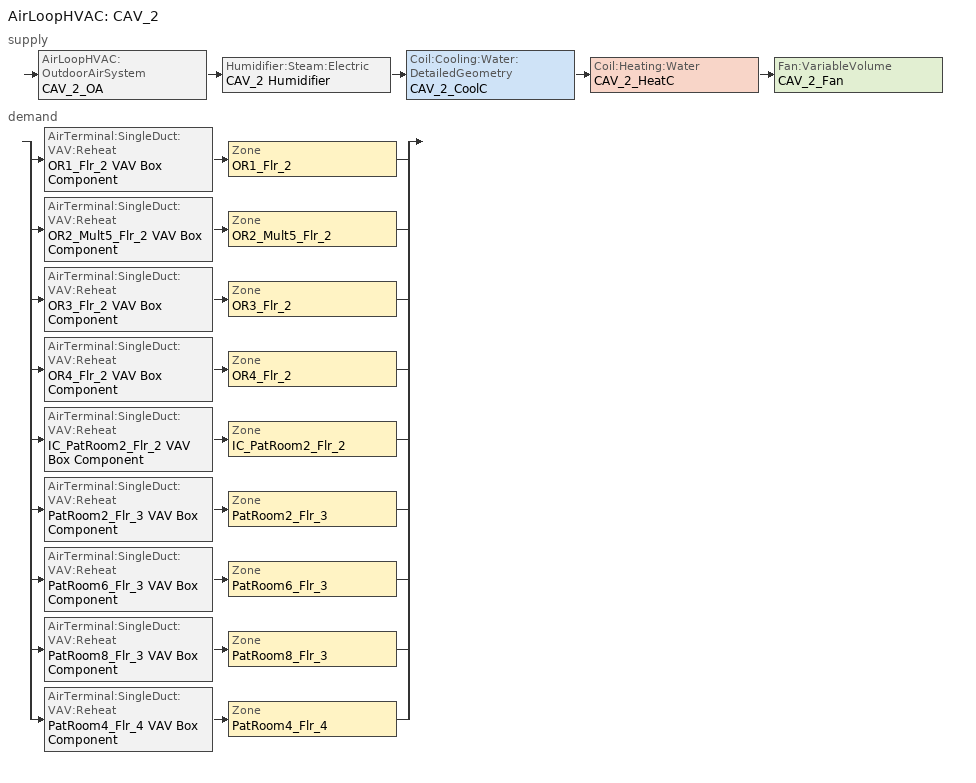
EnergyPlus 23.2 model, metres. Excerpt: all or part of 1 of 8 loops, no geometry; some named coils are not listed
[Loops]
AirLoopHVAC 'CAV_2'
 supply: AirLoopHVAC:OutdoorAirSystem 'CAV_2_OA' > Humidifier:Steam:Electric 'CAV_2 Humidifier' > Coil:Cooling:Water:DetailedGeometry 'CAV_2_CoolC' > Coil:Heating:Water 'CAV_2_HeatC' > Fan:VariableVolume 'CAV_2_Fan'
 demand: split
  | AirTerminal:SingleDuct:VAV:Reheat 'OR1_Flr_2 VAV Box Component' > Zone 'OR1_Flr_2'
  | AirTerminal:SingleDuct:VAV:Reheat 'OR2_Mult5_Flr_2 VAV Box Component' > Zone 'OR2_Mult5_Flr_2'
  | AirTerminal:SingleDuct:VAV:Reheat 'OR3_Flr_2 VAV Box Component' > Zone 'OR3_Flr_2'
  | AirTerminal:SingleDuct:VAV:Reheat 'OR4_Flr_2 VAV Box Component' > Zone 'OR4_Flr_2'
  | AirTerminal:SingleDuct:VAV:Reheat 'IC_PatRoom2_Flr_2 VAV Box Component' > Zone 'IC_PatRoom2_Flr_2'
  | AirTerminal:SingleDuct:VAV:Reheat 'PatRoom2_Flr_3 VAV Box Component' > Zone 'PatRoom2_Flr_3'
  | AirTerminal:SingleDuct:VAV:Reheat 'PatRoom6_Flr_3 VAV Box Component' > Zone 'PatRoom6_Flr_3'
  | AirTerminal:SingleDuct:VAV:Reheat 'PatRoom8_Flr_3 VAV Box Component' > Zone 'PatRoom8_Flr_3'
  | AirTerminal:SingleDuct:VAV:Reheat 'PatRoom4_Flr_4 VAV Box Component' > Zone 'PatRoom4_Flr_4'
[AirLoopHVAC]
CAV_2: Design supply air flow rate=Autosize
[AirTerminal:SingleDuct:VAV:Reheat] Availability schedule=ALWAYS_ON; Constant minimum air flow fraction=1; Convergence tolerance=0.001; Damper heating action=Normal; Maximum air flow rate=Autosize; Maximum flow fraction during reheat=Autosize; Maximum flow per zone floor area during reheat=Autosize; Maximum hot water or steam flow rate=Autosize; Minimum hot water or steam flow rate=0; Zone minimum air flow input method=Constant
Name | Reheat coil
IC_PatRoom2_Flr_2 VAV Box Component | IC_PatRoom2_Flr_2 VAV Box Reheat Coil
OR1_Flr_2 VAV Box Component | OR1_Flr_2 VAV Box Reheat Coil
OR2_Mult5_Flr_2 VAV Box Component | OR2_Mult5_Flr_2 VAV Box Reheat Coil
OR3_Flr_2 VAV Box Component | OR3_Flr_2 VAV Box Reheat Coil
OR4_Flr_2 VAV Box Component | OR4_Flr_2 VAV Box Reheat Coil
PatRoom2_Flr_3 VAV Box Component | PatRoom2_Flr_3 VAV Box Reheat Coil
PatRoom4_Flr_4 VAV Box Component | PatRoom4_Flr_4 VAV Box Reheat Coil
PatRoom6_Flr_3 VAV Box Component | PatRoom6_Flr_3 VAV Box Reheat Coil
PatRoom8_Flr_3 VAV Box Component | PatRoom8_Flr_3 VAV Box Reheat Coil
[Coil:Cooling:Water:DetailedGeometry]
CAV_2_CoolC: Availability schedule=ALWAYS_ON; Coil depth=Autosize; Fin diameter=Autosize; Fin spacing=0.0018; Fin surface area=Autosize; Fin thermal conductivity=204; Fin thickness=0.0015; Maximum water flow rate=Autosize; Minimum airflow area=Autosize; Number of tube rows=6; Number of tubes per row=Autosize; Total tube inside area=Autosize; Tube depth spacing=0.026; Tube inside diameter=0.01445; Tube outside diameter=0.0159; Tube outside surface area=Autosize; Tube thermal conductivity=386
[Coil:Heating:Water]
CAV_2_HeatC: Availability schedule=ALWAYS_ON; Maximum water flow rate=Autosize; Performance input method=UFactorTimesAreaAndDesignWaterFlowRate; Rated capacity=Autosize; Rated inlet air temperature=16.6; Rated inlet water temperature=82.2; Rated outlet air temperature=32.2; Rated outlet water temperature=71.1; U factor times area value=Autosize
[Controller:OutdoorAir]
CAV_2_OA_Controller: Economizer control action type=ModulateFlow; Economizer control type=NoEconomizer; Economizer maximum limit dry bulb temperature=28; Economizer maximum limit enthalpy=64000; Economizer minimum limit dry bulb temperature=-100; Lockout type=NoLockout; Maximum outdoor air flow rate=Autosize; Minimum fraction of outdoor air schedule=CAV_OAminFracSchedule; Minimum limit type=FixedMinimum; Minimum outdoor air flow rate=Autosize; Minimum outdoor air schedule=ALWAYS_ON
[Controller:WaterCoil] Actuator variable=Flow; Maximum actuated flow=Autosize; Minimum actuated flow=0
Name | Action | Control variable | Controller convergence tolerance
CAV_2_CoolC_Controller | Reverse | TemperatureAndHumidityRatio
CAV_2_HeatC_Controller | Normal | Temperature | 0.0001
[DesignSpecification:OutdoorAir] Outdoor air method=Flow/Zone
Name | Outdoor air flow per zone
SZ DSOA IC_PatRoom2_Flr_2; SZ DSOA PatRoom6_Flr_3; SZ DSOA PatRoom8_Flr_3 | 0.066089
SZ DSOA OR1_Flr_2; SZ DSOA OR2_Mult5_Flr_2; SZ DSOA OR3_Flr_2 | 0.198258
SZ DSOA OR4_Flr_2 | 0.793083
SZ DSOA PatRoom2_Flr_3; SZ DSOA PatRoom4_Flr_4 | 0.082617
[Fan:VariableVolume]
CAV_2_Fan: Availability schedule=HVACOperationSchd; End use subcategory=Fan Energy; Fan power coefficient 1=0.0407599; Fan power coefficient 2=0.088045; Fan power coefficient 3=-0.0729261; Fan power coefficient 4=0.94374; Fan power coefficient 5=0; Fan power minimum air flow rate=0; Fan power minimum flow rate input method=FixedFlowRate; Fan total efficiency=0.6045; Maximum flow rate=Autosize; Motor efficiency=0.93; Motor in airstream fraction=1; Pressure rise=1515.192
[Humidifier:Steam:Electric]
CAV_2 Humidifier: Availability schedule=ALWAYS_ON; Rated capacity=3.72e-05; Rated fan power=0; Rated power=100000; Standby power=0
[SetpointManager:MixedAir] Control variable=Temperature
Name | Setpoint node or nodelist
CAV_2_CoolC SAT Manager | CAV_2_CoolC-CAV_2_HeatCNode
CAV_2_HeatC SAT Manager | CAV_2_HeatC-CAV_2_FanNode
CAV_2_OAMixed Air Temp Manager | CAV_2_OA-CAV_2 HumidifierNode
[SetpointManager:Scheduled]
CAV_2 SAT setpoint: Control variable=Temperature; Schedule=CAV_SAT_SCH; Setpoint node or nodelist=CAV_2 Supply Equipment Outlet Node
[SetpointManager:SingleZone:Humidity:Maximum]
CAV_2_CoolC HUMRAT setpoint: Setpoint node or nodelist=CAV_2_CoolC-CAV_2_HeatCNode
[SetpointManager:SingleZone:Humidity:Minimum]
CAV_2 Humidifier HUMRAT setpoint: Setpoint node or nodelist=CAV_2 Humidifier-CAV_2_CoolCNode
[Sizing:System]
CAV_2: 100 outdoor air in cooling=No; 100 outdoor air in heating=No; Central cooling capacity control method=VAV; Central cooling design supply air humidity ratio=0.007; Central cooling design supply air temperature=7.2; Central heating design supply air humidity ratio=0.007; Central heating design supply air temperature=16; Central heating maximum system air flow ratio=1; Cooling design capacity=Autosize; Cooling design capacity method=CoolingDesignCapacity; Cooling supply air flow rate=0; Cooling supply air flow rate method=DesignDay; Design outdoor air flow rate=Autosize; Heating design capacity=Autosize; Heating design capacity method=HeatingDesignCapacity; Heating supply air flow rate=0; Heating supply air flow rate method=DesignDay; Precool design humidity ratio=0.008; Precool design temperature=7.2; Preheat design humidity ratio=0.008; Preheat design temperature=7; Type of load to size on=Sensible; Type of zone sum to use=NonCoincident; Zone maximum outdoor air fraction=1
[Sizing:Zone] Account for dedicated outdoor air system=No; Cooling design air flow method=DesignDayWithLimit; Dedicated outdoor air high setpoint temperature for design=Autosize; Dedicated outdoor air low setpoint temperature for design=Autosize; Dedicated outdoor air system control strategy=NeutralSupplyAir; Heating design air flow method=DesignDay; Zone cooling design supply air humidity ratio=0.007; Zone cooling design supply air temperature=11.1; Zone cooling design supply air temperature input method=SupplyAirTemperature; Zone heating design supply air humidity ratio=0.008; Zone heating design supply air temperature=50; Zone heating design supply air temperature input method=SupplyAirTemperature
Name | Cooling minimum air flow | Design specification outdoor air object
IC_PatRoom2_Flr_2 | 0.198267 | SZ DSOA IC_PatRoom2_Flr_2
OR1_Flr_2 | 0.991292 | SZ DSOA OR1_Flr_2
OR2_Mult5_Flr_2 | 0.991292 | SZ DSOA OR2_Mult5_Flr_2
OR3_Flr_2 | 0.991292 | SZ DSOA OR3_Flr_2
OR4_Flr_2 | 3.965417 | SZ DSOA OR4_Flr_2
PatRoom2_Flr_3 | 0.24785 | SZ DSOA PatRoom2_Flr_3
PatRoom4_Flr_4 | 0.24785 | SZ DSOA PatRoom4_Flr_4
PatRoom6_Flr_3 | 0.198267 | SZ DSOA PatRoom6_Flr_3
PatRoom8_Flr_3 | 0.198267 | SZ DSOA PatRoom8_Flr_3
[ThermostatSetpoint:DualSetpoint]
Name | Cooling setpoint temperature schedule | Heating setpoint temperature schedule
IC_PatRoom2_Flr_2 DualSPSched; PatRoom2_Flr_3 DualSPSched; PatRoom4_Flr_4 DualSPSched; PatRoom6_Flr_3 DualSPSched; PatRoom8_Flr_3 DualSPSched | CRITICAL_CLGSETP_SCH | CRITICAL_HTGSETP_SCH
OR1_Flr_2 DualSPSched; OR2_Mult5_Flr_2 DualSPSched; OR3_Flr_2 DualSPSched; OR4_Flr_2 DualSPSched | OR_CLGSETP_SCH | OR_HTGSETP_SCH
[ZoneControl:Thermostat] Control type schedule=Dual Zone Control Type Sched
Name | Zone or zonelist | Control 1
IC_PatRoom2_Flr_2 Thermostat | IC_PatRoom2_Flr_2 | IC_PatRoom2_Flr_2 DualSPSched
OR1_Flr_2 Thermostat | OR1_Flr_2 | OR1_Flr_2 DualSPSched
OR2_Mult5_Flr_2 Thermostat | OR2_Mult5_Flr_2 | OR2_Mult5_Flr_2 DualSPSched
OR3_Flr_2 Thermostat | OR3_Flr_2 | OR3_Flr_2 DualSPSched
OR4_Flr_2 Thermostat | OR4_Flr_2 | OR4_Flr_2 DualSPSched
PatRoom2_Flr_3 Thermostat | PatRoom2_Flr_3 | PatRoom2_Flr_3 DualSPSched
PatRoom4_Flr_4 Thermostat | PatRoom4_Flr_4 | PatRoom4_Flr_4 DualSPSched
PatRoom6_Flr_3 Thermostat | PatRoom6_Flr_3 | PatRoom6_Flr_3 DualSPSched
PatRoom8_Flr_3 Thermostat | PatRoom8_Flr_3 | PatRoom8_Flr_3 DualSPSched
[Zone equipment]
IC_PatRoom2_Flr_2: IC_PatRoom2_Flr_2 VAV Box Component
OR1_Flr_2: OR1_Flr_2 VAV Box Component
OR2_Mult5_Flr_2: OR2_Mult5_Flr_2 VAV Box Component
OR3_Flr_2: OR3_Flr_2 VAV Box Component
OR4_Flr_2: OR4_Flr_2 VAV Box Component
PatRoom2_Flr_3: PatRoom2_Flr_3 VAV Box Component
PatRoom4_Flr_4: PatRoom4_Flr_4 VAV Box Component
PatRoom6_Flr_3: PatRoom6_Flr_3 VAV Box Component
PatRoom8_Flr_3: PatRoom8_Flr_3 VAV Box Component
[Schedule:Compact]
ALWAYS_ON; HVACOperationSchd: Through: 12/31, For: AllDays, Until: 24:00, 1
CAV_OAminFracSchedule: Through: 12/31, For: AllDays, Until: 24:00, 0.33
CAV_SAT_SCH: Through: 12/31, For: AllDays, Until: 24:00, 11.1
CRITICAL_CLGSETP_SCH: Through: 12/31, For: AllDays, Until: 24:00, 22.2
CRITICAL_HTGSETP_SCH: Through: 12/31, For: ALLDays, Until: 24:00, 21.1
Dual Zone Control Type Sched: Through: 12/31, For: AllDays, Until: 24:00, 4
OR_CLGSETP_SCH: Through: 12/31, For: AllDays, Until: 06:00, 22.2, Until: 17:00, 18.3, Until: 24:00, 22.2
OR_HTGSETP_SCH: Through: 12/31, For: AllDays, Until: 24:00, 18.3
